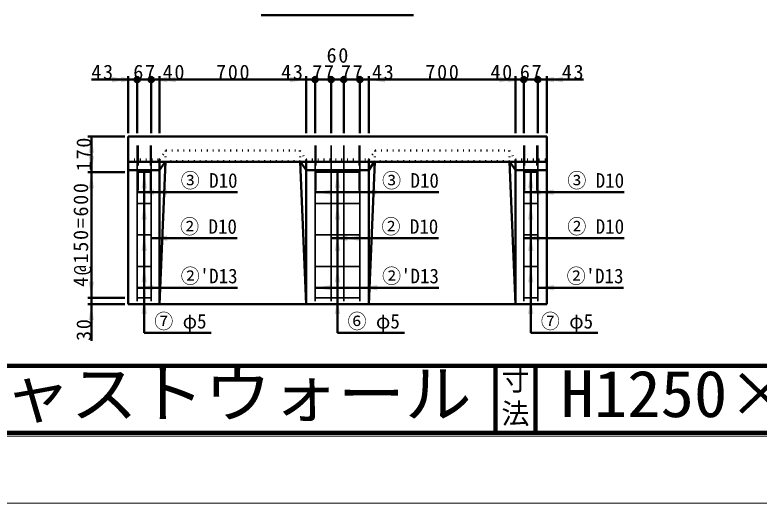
# Model space of a CAD drawing. Units: millimetres, scale not verified. Extents: x -2102 to 2102, y -1485 to 1485.
# Drawn here: x -120 to 991, y -1485 to -756 of the extents above; entities that cross this region are included whole.
import ezdxf
from ezdxf.enums import TextEntityAlignment as Align

# ---------------------------------------------------------------- set-up
doc = ezdxf.new("R2010")
doc.units = ezdxf.units.MM
doc.header["$LTSCALE"] = 5
doc.linetypes.add('DASHED', pattern=[7.5, 6, -1.5])
doc.linetypes.add('DOTTED', pattern=[1.75, 0.25, -1.5])
doc.layers.add('0-0_V-nasSTD', color=7, linetype='Continuous', lineweight=50)
doc.layers.add('0-1_0', color=7, linetype='Continuous', lineweight=100)
doc.styles.add('ＭＳ ゴシック', font='')
doc.styles.get('ＭＳ ゴシック').set_extended_font_data('MS Gothic')

msp = doc.modelspace()

# ---------------------------------------------------------------- linework, layer by layer
at = {"layer": '0-0_V-nasSTD'}
for p, q in [((248, -756.557), (475.5, -756.557)), ((49.25, -852.807), (-5.75, -852.807)), ((49.25, -847.807), (49.25, -932.807)), ((62.688, -852.807), (49.25, -852.807)), ((62.689, -847.807), (62.689, -932.807)), ((83.627, -852.807), (62.689, -852.807)), ((83.625, -847.807), (83.625, -932.807)), ((96.125, -852.807), (83.625, -852.807)), ((96.125, -847.807), (96.125, -932.807)), ((314.875, -852.807), (96.125, -852.807)), ((314.875, -847.807), (314.875, -932.807)), ((328.313, -852.807), (314.875, -852.807)), ((328.313, -847.807), (328.313, -932.807)), ((352.375, -852.807), (328.313, -852.807)), ((352.375, -847.807), (352.375, -932.807)), ((371.125, -852.807), (352.375, -852.807)), ((371.125, -847.807), (371.125, -932.807)), ((371.125, -852.807), (395.188, -852.807)), ((395.188, -847.807), (395.188, -932.807)), ((395.188, -852.807), (408.625, -852.807)), ((408.625, -847.807), (408.625, -932.807)), ((408.625, -852.807), (627.375, -852.807)), ((627.375, -847.807), (627.375, -932.807)), ((627.375, -852.807), (639.875, -852.807)), ((639.874, -852.807), (660.811, -852.807)), ((639.875, -847.807), (639.875, -932.807)), ((660.811, -847.807), (660.811, -932.807)), ((660.813, -852.807), (674.25, -852.807)), ((674.25, -847.807), (674.25, -932.807)), ((674.25, -852.807), (729.25, -852.807)), ((44.25, -937.807), (-10.75, -937.807)), ((-5.75, -990.932), (-5.75, -937.807)), ((49.25, -937.807), (49.25, -1187.807)), ((674.25, -937.807), (49.25, -937.807)), ((674.25, -937.807), (674.25, -1187.807)), ((674.25, -975.307), (49.25, -975.307)), ((96.125, -975.307), (96.125, -1187.807)), ((104.822, -975.307), (96.125, -1187.807)), ((104.251, -975.307), (96.125, -987.807)), ((314.875, -1187.807), (306.178, -975.307)), ((306.749, -975.307), (314.875, -987.807)), ((314.875, -1187.807), (314.875, -975.307)), ((408.625, -975.307), (408.625, -1187.807)), ((417.322, -975.307), (408.625, -1187.807)), ((416.751, -975.307), (408.625, -987.807)), ((627.375, -1187.807), (618.678, -975.307)), ((619.249, -975.307), (627.375, -987.807)), ((627.375, -1187.807), (627.375, -975.307)), ((96.125, -987.807), (49.25, -987.807)), ((408.625, -987.807), (314.875, -987.807)), ((674.25, -987.807), (627.375, -987.807)), ((44.25, -990.932), (-10.75, -990.932)), ((-5.75, -1178.432), (-5.75, -990.932)), ((73.157, -1230.932), (73.157, -990.932)), ((361.75, -1230.932), (361.75, -990.932)), ((650.344, -1230.932), (650.344, -990.932)), ((212.688, -1020.814), (63.938, -1020.814)), ((513.306, -1020.813), (329.556, -1020.813)), ((789.875, -1020.814), (641.125, -1020.814)), ((211.75, -1089.529), (83.625, -1089.529)), ((512.375, -1089.529), (352.375, -1089.529)), ((789.875, -1089.529), (639.875, -1089.529)), ((212.688, -1163.432), (62.688, -1163.432)), ((513.313, -1163.432), (328.313, -1163.432)), ((788.938, -1163.432), (660.813, -1163.432)), ((44.25, -1178.432), (-10.75, -1178.432)), ((-10.75, -1187.807), (44.25, -1187.807)), ((674.25, -1187.807), (49.25, -1187.807)), ((73.157, -1230.932), (173.157, -1230.932)), ((361.75, -1230.932), (461.75, -1230.932)), ((650.344, -1230.932), (750.344, -1230.932))]:
    msp.add_line(p, q, dxfattribs=at)
at = {"layer": '0-0_V-nasSTD', "lineweight": 35}
for p, q in [((62.688, -950.932), (62.688, -1183.403)), ((83.625, -950.932), (83.625, -1183.403)), ((328.313, -950.932), (328.313, -1183.403)), ((352.375, -950.932), (352.375, -1183.403)), ((371.125, -950.932), (371.125, -1183.403)), ((395.188, -950.932), (395.188, -1183.403)), ((639.875, -950.932), (639.875, -1183.403)), ((660.813, -950.932), (660.813, -1183.403)), ((62.688, -990.932), (83.625, -990.932)), ((328.313, -990.932), (395.188, -990.932)), ((639.875, -990.932), (660.813, -990.932)), ((62.688, -1037.807), (83.625, -1037.807)), ((328.313, -1037.807), (395.188, -1037.807)), ((639.875, -1037.807), (660.813, -1037.807)), ((62.688, -1084.682), (83.625, -1084.682)), ((328.313, -1084.682), (395.188, -1084.682)), ((639.875, -1084.682), (660.813, -1084.682)), ((62.688, -1131.557), (83.625, -1131.557)), ((328.313, -1131.557), (395.188, -1131.557)), ((639.875, -1131.557), (660.813, -1131.557)), ((62.688, -1178.432), (83.625, -1178.432)), ((328.313, -1178.432), (395.188, -1178.432)), ((639.875, -1178.432), (660.813, -1178.432))]:
    msp.add_line(p, q, dxfattribs=at)
at = {"layer": '0-0_V-nasSTD', "linetype": 'DASHED', "lineweight": 35}
for p, q in [((63.938, -950.932), (63.938, -1025.814)), ((82.375, -950.932), (82.375, -1025.814)), ((329.563, -950.932), (329.563, -1025.814)), ((393.938, -950.932), (393.938, -1025.814)), ((641.125, -950.932), (641.125, -1025.814)), ((659.563, -950.932), (659.563, -1025.814))]:
    msp.add_line(p, q, dxfattribs=at)
at = {"layer": '0-0_V-nasSTD', "linetype": 'DOTTED'}
for p, q in [((96.125, -972.182), (105.5, -958.744)), ((105.5, -958.744), (104.822, -975.307)), ((105.5, -958.744), (305.5, -958.744)), ((305.5, -958.744), (314.875, -972.182)), ((305.5, -958.744), (306.178, -975.307)), ((408.625, -972.182), (418, -958.744)), ((418, -958.744), (417.322, -975.307)), ((418, -958.744), (618, -958.744)), ((618, -958.744), (618.678, -975.307)), ((49.25, -972.182), (96.125, -972.182)), ((96.125, -972.182), (96.125, -975.307)), ((104.861, -974.369), (104.251, -975.307)), ((306.14, -974.369), (104.861, -974.369)), ((306.14, -974.369), (306.749, -975.307)), ((314.875, -972.182), (408.625, -972.182)), ((314.875, -972.182), (314.875, -975.307)), ((408.625, -972.182), (408.625, -975.307)), ((417.361, -974.369), (416.751, -975.307)), ((618.64, -974.369), (417.361, -974.369)), ((618.64, -974.369), (619.249, -975.307)), ((627.375, -972.182), (627.375, -975.307))]:
    msp.add_line(p, q, dxfattribs=at)
at = {"layer": '0-0_V-nasSTD', "lineweight": 100}
for p, q in [((597.5, -1280), (597.5, -1380)), ((657.5, -1280), (657.5, -1380)), ((-1997.5, -1380), (1997.5, -1380))]:
    msp.add_line(p, q, dxfattribs=at)
at = {"layer": '0-0_V-nasSTD', "lineweight": 18}
for points in [[(-2102.5, -1485), (-2102.5, 1485), (2102.5, 1485), (2102.5, -1485)], [(-2002.5, -1385), (-2002.5, 1385), (2002.5, 1385), (2002.5, -1385)]]:
    msp.add_lwpolyline(points, close=True, dxfattribs=at)
at = {"layer": '0-0_V-nasSTD', "linetype": 'DOTTED'}
msp.add_lwpolyline([(618, -958.744), (627.375, -972.182), (674.25, -972.182)], dxfattribs=at)
at = {"layer": '0-0_V-nasSTD'}
msp.add_lwpolyline([(-5.75, -1178.432), (-5.75, -1187.807), (-5.75, -1242.807)], dxfattribs=at)
for centre in [(62.689, -852.807), (83.627, -852.807), (328.313, -852.807), (352.375, -852.807), (371.125, -852.807), (395.188, -852.807), (639.874, -852.807), (660.811, -852.807)]:
    msp.add_circle(centre, 4, dxfattribs=at)
for points in [[(25.25, -852.807), (25.25, -848.807), (49.25, -852.807)], [(25.25, -856.807), (25.25, -852.807), (49.25, -852.807)], [(38.688, -852.807), (38.688, -848.807), (62.688, -852.807)], [(38.688, -856.807), (38.688, -852.807), (62.688, -852.807)], [(83.627, -852.807), (107.627, -852.807), (107.627, -848.807)], [(83.627, -852.807), (107.627, -856.807), (107.627, -852.807)], [(96.125, -852.807), (120.125, -852.807), (120.125, -848.807)], [(96.125, -852.807), (120.125, -856.807), (120.125, -852.807)], [(290.875, -852.807), (290.875, -848.807), (314.875, -852.807)], [(290.875, -856.807), (290.875, -852.807), (314.875, -852.807)], [(408.625, -852.807), (432.625, -852.807), (432.625, -848.807)], [(408.625, -852.807), (432.625, -856.807), (432.625, -852.807)], [(603.375, -852.807), (603.375, -848.807), (627.375, -852.807)], [(603.375, -856.807), (603.375, -852.807), (627.375, -852.807)], [(615.874, -852.807), (615.874, -848.807), (639.874, -852.807)], [(615.874, -856.807), (615.874, -852.807), (639.874, -852.807)], [(660.813, -852.807), (684.813, -852.807), (684.813, -848.807)], [(660.813, -852.807), (684.813, -856.807), (684.813, -852.807)], [(674.25, -852.807), (698.25, -852.807), (698.25, -848.807)], [(674.25, -852.807), (698.25, -856.807), (698.25, -852.807)], [(-9.75, -961.807), (-5.75, -961.807), (-5.75, -937.807)], [(-5.75, -961.807), (-5.75, -937.807), (-1.75, -961.807)], [(-9.75, -966.932), (-5.75, -990.932), (-5.75, -966.932)], [(-5.75, -990.932), (-5.75, -966.932), (-1.75, -966.932)], [(-9.75, -1014.932), (-5.75, -1014.932), (-5.75, -990.932)], [(-5.75, -1014.932), (-5.75, -990.932), (-1.75, -1014.932)], [(69.157, -1014.932), (73.157, -1014.932), (73.157, -990.932)], [(73.157, -1014.932), (73.157, -990.932), (77.157, -1014.932)], [(357.75, -1014.932), (361.75, -1014.932), (361.75, -990.932)], [(361.75, -1014.932), (361.75, -990.932), (365.75, -1014.932)], [(646.344, -1014.932), (650.344, -1014.932), (650.344, -990.932)], [(650.344, -1014.932), (650.344, -990.932), (654.344, -1014.932)], [(63.938, -1020.814), (87.938, -1020.814), (87.938, -1016.814)], [(63.938, -1020.814), (87.938, -1024.814), (87.938, -1020.814)], [(83.313, -1020.814), (107.313, -1020.814), (107.313, -1016.814)], [(83.313, -1020.814), (107.313, -1024.814), (107.313, -1020.814)], [(329.556, -1020.813), (353.556, -1020.813), (353.556, -1016.813)], [(329.556, -1020.813), (353.556, -1024.813), (353.556, -1020.813)], [(395.806, -1020.813), (419.806, -1020.813), (419.806, -1016.813)], [(395.806, -1020.813), (419.806, -1024.813), (419.806, -1020.813)], [(641.125, -1020.814), (665.125, -1020.814), (665.125, -1016.814)], [(641.125, -1020.814), (665.125, -1024.814), (665.125, -1020.814)], [(660.5, -1020.814), (684.5, -1020.814), (684.5, -1016.814)], [(660.5, -1020.814), (684.5, -1024.814), (684.5, -1020.814)], [(69.157, -1061.807), (73.157, -1061.807), (73.157, -1037.807)], [(73.157, -1061.807), (73.157, -1037.807), (77.157, -1061.807)], [(357.75, -1061.807), (361.75, -1061.807), (361.75, -1037.807)], [(361.75, -1061.807), (361.75, -1037.807), (365.75, -1061.807)], [(646.344, -1061.807), (650.344, -1061.807), (650.344, -1037.807)], [(650.344, -1061.807), (650.344, -1037.807), (654.344, -1061.807)], [(69.157, -1108.682), (73.157, -1108.682), (73.157, -1084.682)], [(73.157, -1108.682), (73.157, -1084.682), (77.157, -1108.682)], [(83.625, -1089.529), (107.625, -1089.529), (107.625, -1085.529)], [(352.375, -1089.529), (376.375, -1089.529), (376.375, -1085.529)], [(357.75, -1108.682), (361.75, -1108.682), (361.75, -1084.682)], [(361.75, -1108.682), (361.75, -1084.682), (365.75, -1108.682)], [(371.125, -1089.529), (395.125, -1089.529), (395.125, -1085.529)], [(639.875, -1089.529), (663.875, -1089.529), (663.875, -1085.529)], [(646.344, -1108.682), (650.344, -1108.682), (650.344, -1084.682)], [(650.344, -1108.682), (650.344, -1084.682), (654.344, -1108.682)], [(83.625, -1089.529), (107.625, -1093.529), (107.625, -1089.529)], [(352.375, -1089.529), (376.375, -1093.529), (376.375, -1089.529)], [(371.125, -1089.529), (395.125, -1093.529), (395.125, -1089.529)], [(639.875, -1089.529), (663.875, -1093.529), (663.875, -1089.529)], [(69.157, -1155.557), (73.157, -1155.557), (73.157, -1131.557)], [(73.157, -1155.557), (73.157, -1131.557), (77.157, -1155.557)], [(357.75, -1155.557), (361.75, -1155.557), (361.75, -1131.557)], [(361.75, -1155.557), (361.75, -1131.557), (365.75, -1155.557)], [(646.344, -1155.557), (650.344, -1155.557), (650.344, -1131.557)], [(650.344, -1155.557), (650.344, -1131.557), (654.344, -1155.557)], [(-9.75, -1154.432), (-5.75, -1178.432), (-5.75, -1154.432)], [(-5.75, -1178.432), (-5.75, -1154.432), (-1.75, -1154.432)], [(62.688, -1163.432), (86.688, -1163.432), (86.688, -1159.432)], [(62.688, -1163.432), (86.688, -1167.432), (86.688, -1163.432)], [(328.313, -1163.432), (352.313, -1163.432), (352.313, -1159.432)], [(328.313, -1163.432), (352.313, -1167.432), (352.313, -1163.432)], [(397.063, -1163.432), (421.063, -1163.432), (421.063, -1159.432)], [(397.063, -1163.432), (421.063, -1167.432), (421.063, -1163.432)], [(660.813, -1163.432), (684.813, -1163.432), (684.813, -1159.432)], [(660.813, -1163.432), (684.813, -1167.432), (684.813, -1163.432)], [(-9.75, -1211.807), (-5.75, -1211.807), (-5.75, -1187.807)], [(-5.75, -1211.807), (-5.75, -1187.807), (-1.75, -1211.807)], [(69.157, -1202.432), (73.157, -1202.432), (73.157, -1178.432)], [(73.157, -1202.432), (73.157, -1178.432), (77.157, -1202.432)], [(357.75, -1202.432), (361.75, -1202.432), (361.75, -1178.432)], [(361.75, -1202.432), (361.75, -1178.432), (365.75, -1202.432)], [(646.344, -1202.432), (650.344, -1202.432), (650.344, -1178.432)], [(650.344, -1202.432), (650.344, -1178.432), (654.344, -1202.432)]]:
    msp.add_solid(points, dxfattribs=at)
at = {"layer": '0-1_0'}
msp.add_line((-1997.5, -1280), (1997.5, -1280), dxfattribs=at)

# ---------------------------------------------------------------- texts
at = {"layer": '0-0_V-nasSTD', "style": 'ＭＳ ゴシック'}
for s, height, width, p in [('③ D10', 21.85, 0.95, (127.735, -1020.814)), ('③ D10', 21.85, 0.95, (428.353, -1020.813)), ('③ D10', 21.85, 0.95, (704.923, -1020.814)), ('② D10', 21.85, 0.95, (126.798, -1089.529)), ('② D10', 21.85, 0.95, (427.423, -1089.529)), ('② D10', 21.85, 0.95, (704.923, -1089.529)), ("②'D13", 21.85, 0.95, (127.735, -1163.432)), ("②'D13", 21.85, 0.95, (428.36, -1163.432)), ("②'D13", 21.85, 0.95, (703.985, -1163.432)), ('⑦ φ5', 21.85, 0.95, (88.204, -1230.932)), ('⑥ φ5', 21.85, 0.95, (376.798, -1230.932)), ('⑦ φ5', 21.85, 0.95, (665.391, -1230.932)), ('プレキャストウォール', 69.65, 1.05, (-435.5, -1377.53)), ('H1250×B800×L2000', 69.65, 1.05, (695, -1377.492))]:
    msp.add_text(s, height=height, dxfattribs=dict(at, width=width)).set_placement(p, align=Align.BOTTOM_LEFT)
for s, p in [('寸', (606.482, -1326.001)), ('法', (606.476, -1375.99))]:
    msp.add_text(s, height=30.79, dxfattribs=at).set_placement(p, align=Align.BOTTOM_LEFT)
at = {"layer": '0-0_V-nasSTD', "char_height": 21.99, "attachment_point": 7, "style": 'ＭＳ ゴシック'}
for s, insert in [('\\T1.17;60', (345.499, -827.807)), ('\\T1.17;43', (-5.75, -852.807)), ('\\T1.17;67', (56.907, -852.807)), ('\\T1.17;40', (100.813, -852.807)), ('\\T1.17;700', (180.5, -852.807)), ('\\T1.17;43', (277.688, -852.807)), ('\\T1.17;77', (324.093, -852.807)), ('\\T1.17;77', (366.908, -852.807)), ('\\T1.17;43', (413.313, -852.807)), ('\\T1.17;700', (493, -852.807)), ('\\T1.17;40', (590.188, -852.807)), ('\\T1.17;67', (634.094, -852.807)), ('\\T1.17;43', (696.75, -852.807))]:
    msp.add_mtext(s, dxfattribs=dict(at, insert=insert))
at = {"layer": '0-0_V-nasSTD', "char_height": 21.99, "attachment_point": 7, "rotation": 90, "style": 'ＭＳ ゴシック'}
for s, insert in [('\\T1.17;170', (-5.75, -989.369)), ('\\T1.17;4@150=600', (-5.75, -1162.182)), ('\\T1.17;30', (-5.75, -1242.807))]:
    msp.add_mtext(s, dxfattribs=dict(at, insert=insert))

doc.saveas('drawing.dxf')
